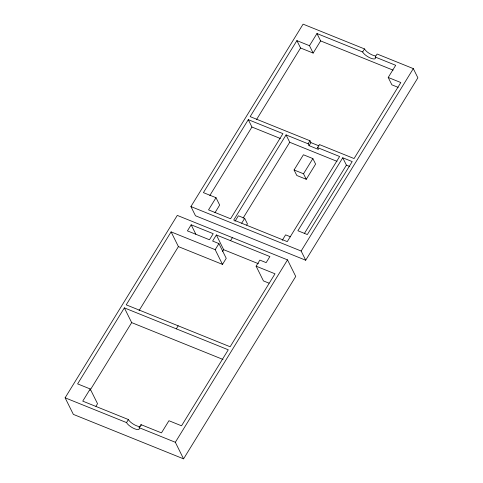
<?xml version="1.0" encoding="UTF-8"?>
<svg xmlns="http://www.w3.org/2000/svg" width="483" height="483" viewBox="0 0 483 483"><rect width="100%" height="100%" fill="white"/><g stroke="black" fill="none" stroke-linecap="round" stroke-linejoin="round"><path stroke-width="0.72" d="M65.12 397.811L177.291 215.406L287.512 259.872L295.735 276.439L183.564 458.85L73.35 414.384L65.12 397.811L126.528 422.589A7.547 2.457 31.6 0 0 134.654 428.807A7.547 2.457 31.6 0 0 139.122 427.666L175.335 442.277L183.564 458.85M139.122 427.666L140.994 424.629L161.461 432.883L168.941 420.723L181.536 425.807L228.272 349.801L124.354 307.882L77.618 383.882L90.212 388.966L97.53 403.697L95.954 406.257M171.097 231.876L126.226 304.839L230.143 346.764L275.014 273.801L256.117 266.175L259.86 260.096L266.157 262.637L269.894 256.558L216.36 234.961L212.623 241.041L218.92 243.583L226.231 258.314L222.494 264.394L178.408 246.608L171.097 231.876L215.183 249.663L222.494 264.394M316.969 33.544L320.621 40.91L313.147 53.07L309.488 45.704L316.969 33.544L362.63 51.965A7.547 2.457 31.6 0 0 370.757 58.189A7.547 2.457 31.6 0 0 375.225 57.042L377.096 54.005L413.309 68.616L417.88 77.823L305.709 260.228L195.488 215.762L190.918 206.561L303.095 24.15L364.496 48.922A7.547 2.457 31.6 0 0 375.526 55.925M216.016 197.71L208.535 209.87L230.578 218.763L282.923 133.64L248.286 119.663L203.415 192.626L216.016 197.71L219.668 205.076L214.947 212.755M309.488 45.704L296.894 40.62L250.158 116.626L309.989 140.764L310.901 142.606L318.997 145.872M90.212 388.966L82.738 401.125L128.4 419.546A7.547 2.457 31.6 0 0 133.972 424.515A7.547 2.457 31.6 0 0 140.444 426.489M191.171 224.8L187.428 230.88L209.471 239.773L213.214 233.687L191.171 224.8L195.82 234.17M90.037 390.312L131.672 322.608L124.354 307.882M139.05 310.611L178.408 246.608M209.827 195.512L251.939 127.029L248.286 119.663M256.564 119.518L300.547 47.986L296.894 40.62M215.183 249.663L218.92 243.583M317.566 147.611L318.478 149.452L309.029 145.643L308.118 143.801L286.075 134.908L233.73 220.031L287.258 241.633L339.609 156.504L317.566 147.611L319.432 144.574L354.075 158.551L400.812 82.545L388.217 77.461L395.692 65.302L375.225 57.042M235.016 221.268L238.379 215.792L244.676 218.334L247.423 223.858L246.674 225.078M222.554 251.516L223.671 249.693L216.36 234.961M243.1 218.105L289.728 142.274L286.075 134.908M176.313 328.845L178.185 325.802M230.53 240.679L232.401 237.636M241.687 223.2L244.676 218.334M126.528 422.589L128.4 419.546M362.63 51.965L364.496 48.922M308.118 143.801L309.989 140.764M294.075 169.968L303.421 154.765L312.869 158.575L315.61 164.099L306.264 179.302L296.816 175.486L294.075 169.968L303.523 173.777L306.264 179.302M309.029 145.643L310.901 142.606M303.523 173.777L312.869 158.575M282.253 240.323L285.616 234.853L290.512 236.827M342.755 157.778L297.89 230.741L307.333 234.551L352.204 161.588L342.755 157.778L346.414 165.144L349.789 166.502M175.335 442.277L287.512 259.872M304.296 233.627L346.414 165.144M305.709 260.228L301.138 251.021L413.309 68.616M320.621 40.91L393.077 70.138M300.547 47.986L313.147 53.07M398.167 87.369L391.87 84.827L388.217 77.461M251.939 127.029L280.345 138.488M289.728 142.274L337.007 161.346M190.918 206.561L301.138 251.021M223.671 249.693L258.435 263.718M269.031 283.165L263.434 280.907L256.117 266.175M131.672 322.608L223.031 359.467M140.994 424.629A7.547 2.457 31.6 0 1 141.253 425.493"/></g></svg>
